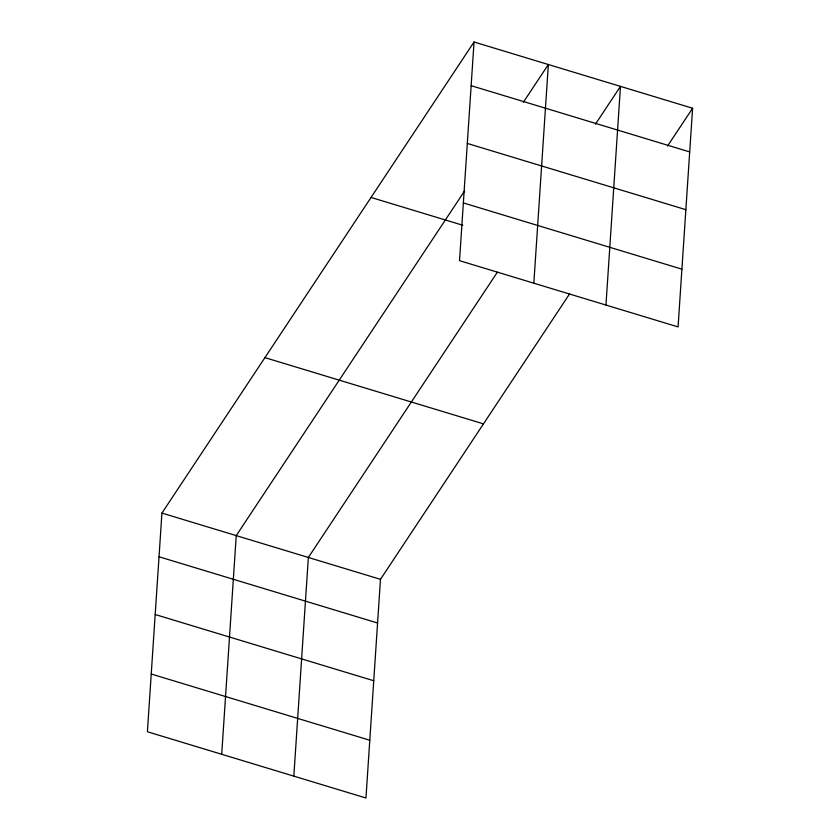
<?xml version="1.0" encoding="UTF-8"?>
<svg xmlns="http://www.w3.org/2000/svg" width="840" height="840" viewBox="0 0 840 840"><rect width="100%" height="100%" fill="white"/><g stroke="black" fill="none" stroke-linecap="round" stroke-linejoin="round"><path stroke-width="1.26" d="M474.044 42L459.522 260.673L678.069 326.918L692.601 108.245L474.044 42L161.931 513.082L147.399 731.755L365.957 798L380.478 579.327L569.52 294M221.708 754.278L236.24 535.605L464.667 190.827M293.832 776.139L308.354 557.466L497.396 272.139M533.831 283.195L548.352 64.523L523.32 102.312M605.955 305.056L620.476 86.383L595.445 124.163M667.558 146.024L692.601 108.245M471.146 85.68L689.693 151.924M467.303 143.43L685.86 209.674M463.355 202.923L681.912 269.168M371.049 197.453L462.767 225.257M264.925 357.63L483.483 423.864M161.931 513.082L380.478 579.327M159.023 556.763L377.58 623.007M155.19 614.513L373.748 680.757M151.242 674.016L369.789 740.25"/></g></svg>
